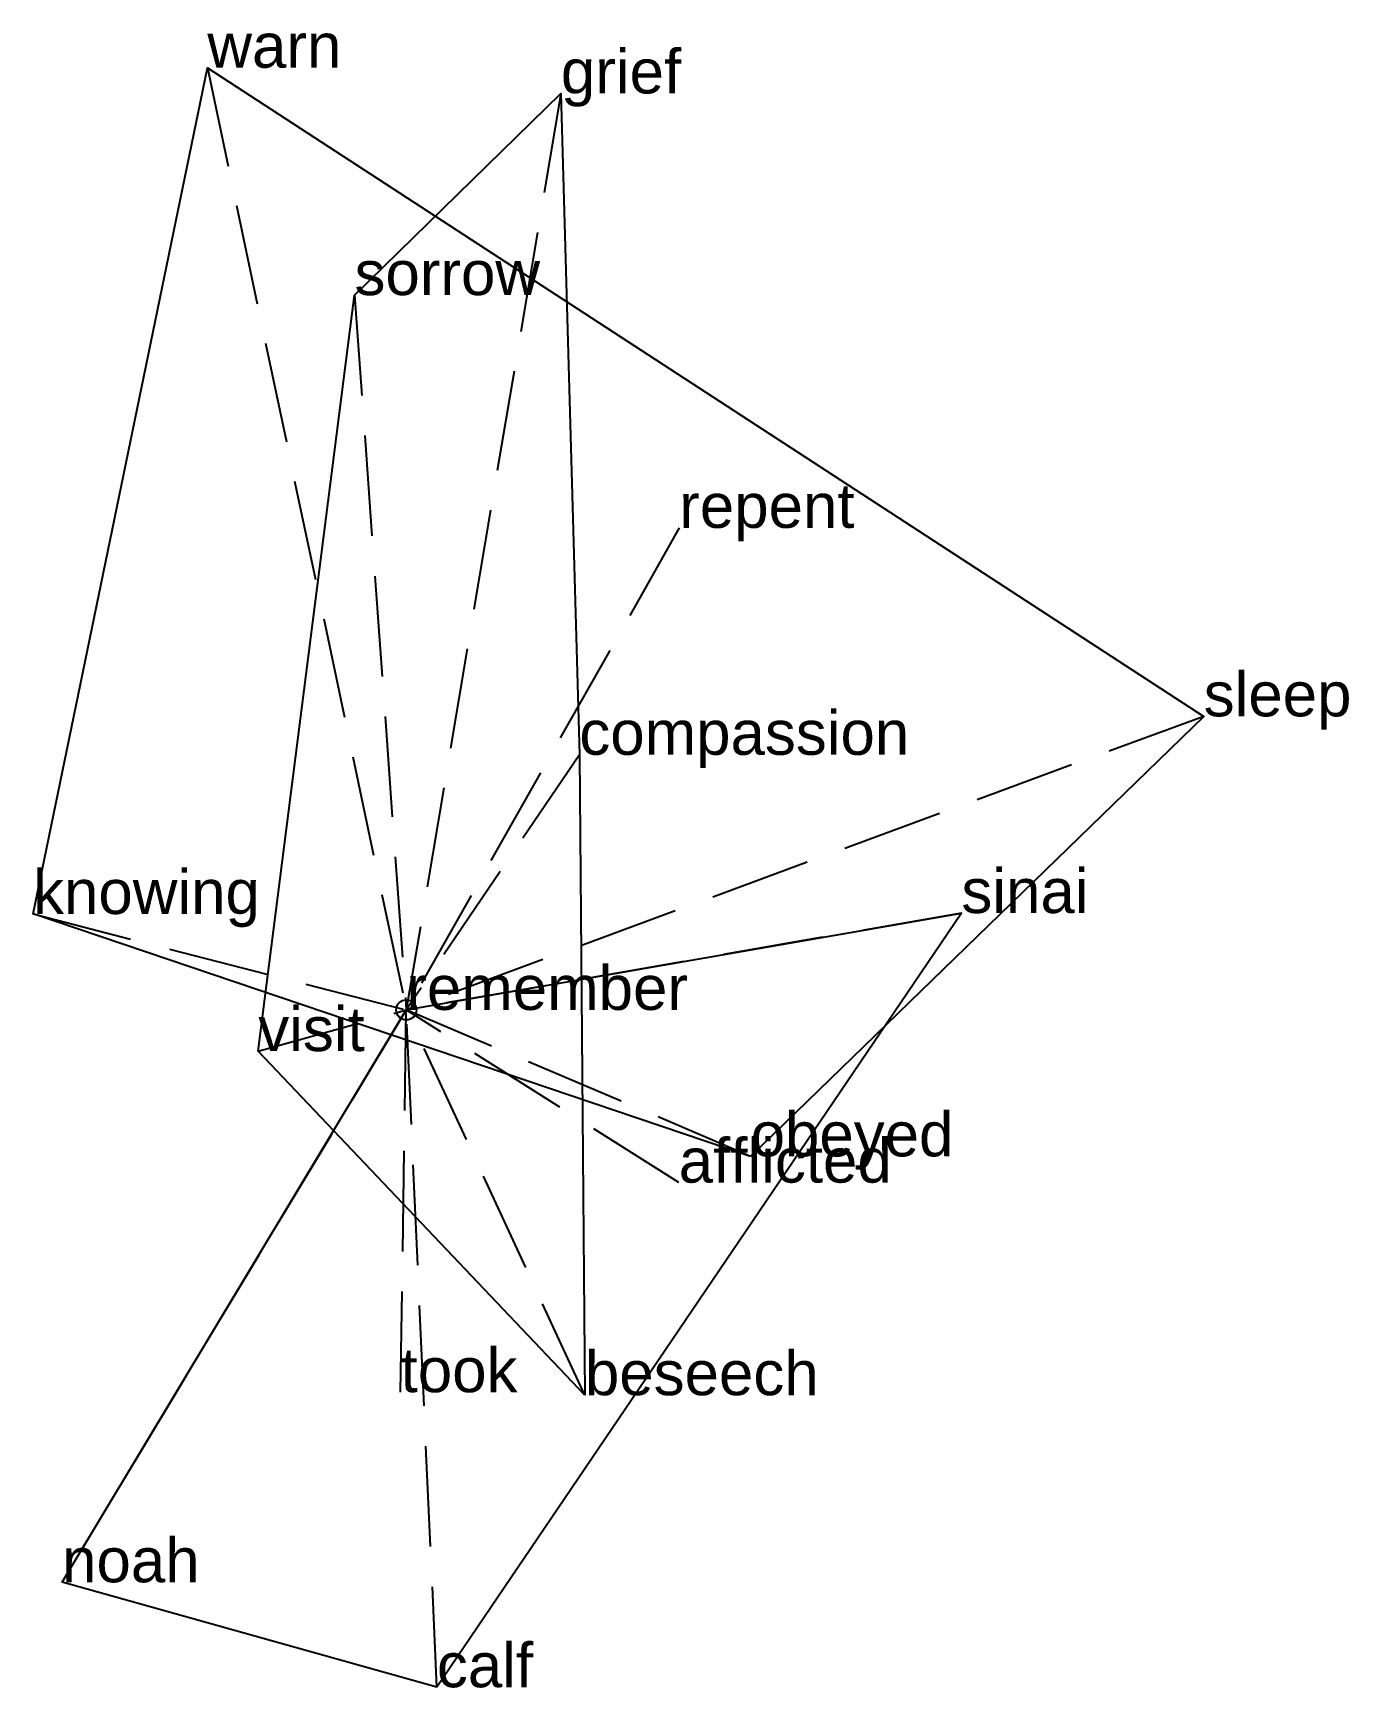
# Model space of a CAD drawing. Extents: x -0.93 to 2.34, y -1.68 to 2.43.
import ezdxf

# ---------------------------------------------------------------- set-up
doc = ezdxf.new("R2010")
doc.units = 0
doc.linetypes.add('DASHED2', pattern=[0.3, 0.25, -0.05])
for name, color, linetype in [('TEXT_nt', 1, 'CONTINUOUS'), ('TEXT_ot', 1, 'CONTINUOUS'), ('TEXT_q', 1, 'CONTINUOUS')]:
    doc.layers.add(name, color=color, linetype=linetype)
doc.styles.get("Standard").update_dxf_attribs({"font": 'arial.ttf'})

# ---------------------------------------------------------------- blocks, each defined once
blk = doc.blocks.new('ot')
at = {"layer": 'LINES_ot', "linetype": 'DASHED2'}
for p in [(0.3842, 2.2776), (-0.1287, 1.7765), (0.4301, 0.634), (-0.3679, -0.1024), (0, 0), (0.4439, -0.9575)]:
    blk.add_line(p, (0, 0), dxfattribs=at)
at = {"layer": 'ORIGIN_ot'}
blk.add_circle((0, 0), 0.025, dxfattribs=at)
at = {"layer": 'TEXT_ot'}
for s, p in [('grief', (0.3842, 2.2776)), ('sorrow', (-0.1287, 1.7765)), ('compassion', (0.4301, 0.634)), ('remember', (0, 0)), ('visit', (-0.3679, -0.1024)), ('beseech', (0.4439, -0.9575))]:
    blk.add_text(s, height=0.11, dxfattribs=at).set_placement(p)
blk = doc.blocks.new('nt')
at = {"layer": 'LINES_nt', "linetype": 'DASHED2'}
for p in [(-0.4944, 2.3416), (0.6784, 1.198), (1.9818, 0.7296), (-0.9276, 0.2384), (0, 0), (0.8557, -0.364)]:
    blk.add_line(p, (0, 0), dxfattribs=at)
at = {"layer": 'ORIGIN_nt'}
blk.add_circle((0, 0), 0.025, dxfattribs=at)
at = {"layer": 'TEXT_nt'}
for s, p in [('warn', (-0.4944, 2.3416)), ('repent', (0.6784, 1.198)), ('sleep', (1.9818, 0.7296)), ('knowing', (-0.9276, 0.2384)), ('remember', (0, 0)), ('obeyed', (0.8557, -0.364))]:
    blk.add_text(s, height=0.11, dxfattribs=at).set_placement(p)
blk = doc.blocks.new('q')
at = {"layer": 'LINES_q', "linetype": 'DASHED2'}
for p in [(1.3796, 0.2407), (-0.8555, -1.4225), (-0.0141, -0.9501), (0, 0), (0.677, -0.4292), (0.076, -1.6834)]:
    blk.add_line(p, (0, 0), dxfattribs=at)
at = {"layer": 'ORIGIN_q'}
blk.add_circle((0, 0), 0.025, dxfattribs=at)
at = {"layer": 'TEXT_q'}
for s, p in [('sinai', (1.3796, 0.2407)), ('remember', (0, 0)), ('afflicted', (0.677, -0.4292)), ('took', (-0.0141, -0.9501)), ('noah', (-0.8555, -1.4225)), ('calf', (0.076, -1.6834))]:
    blk.add_text(s, height=0.11, dxfattribs=at).set_placement(p)

msp = doc.modelspace()

# ---------------------------------------------------------------- linework, layer by layer
at = {"layer": 'OUTLINE_nt', "linetype": 'CONTINUOUS'}
msp.add_polyline3d([(0.8557, -0.364, 0), (-0.9276, 0.2384, 0), (-0.4944, 2.3416, 0), (1.9818, 0.7296, 0), (0.8557, -0.364, 0)], close=True, dxfattribs=at)
at = {"layer": 'OUTLINE_ot', "linetype": 'CONTINUOUS'}
msp.add_polyline3d([(0.4439, -0.9575, 0), (-0.3679, -0.1024, 0), (-0.1287, 1.7765, 0), (0.3842, 2.2776, 0), (0.4301, 0.634, 0), (0.4439, -0.9575, 0)], close=True, dxfattribs=at)
at = {"layer": 'OUTLINE_q', "linetype": 'CONTINUOUS'}
msp.add_polyline3d([(0.076, -1.6834, 0), (-0.8555, -1.4225, 0), (0, 0, 0), (1.3796, 0.2407, 0), (0.076, -1.6834, 0)], close=True, dxfattribs=at)

# ---------------------------------------------------------------- block references
for name in ['nt', 'ot', 'q']:
    msp.add_blockref(name, (0, 0))

doc.saveas('drawing.dxf')
